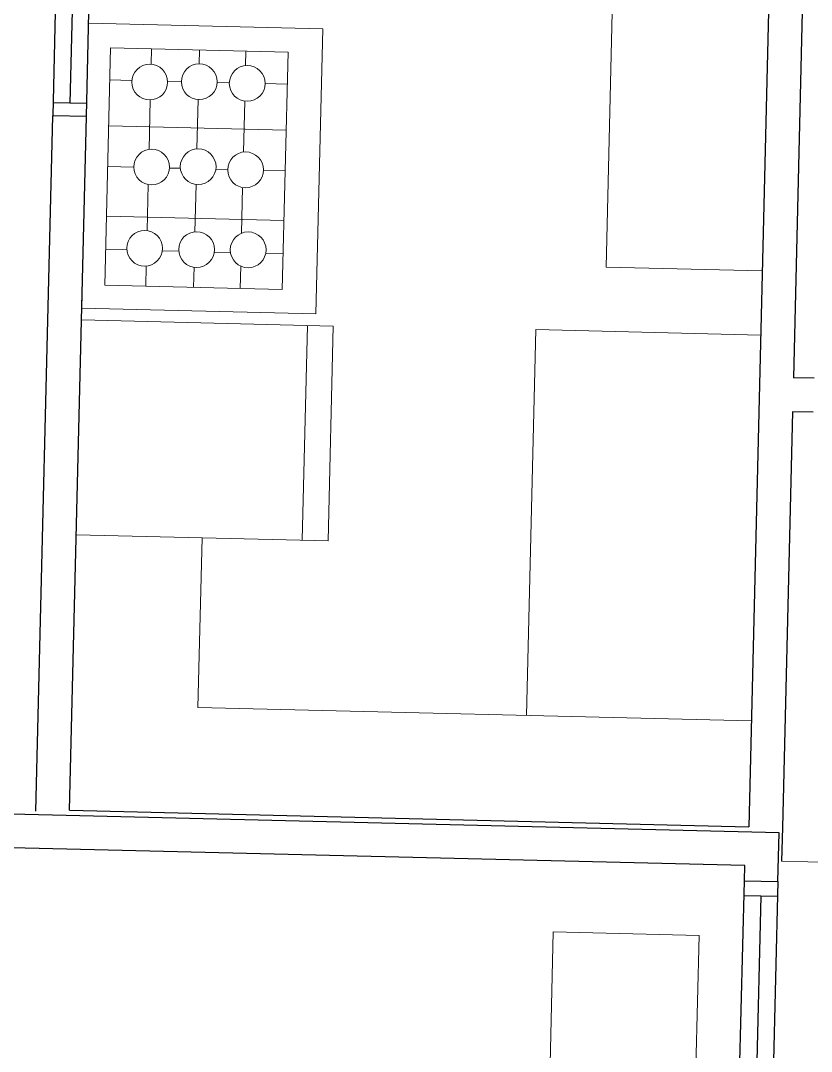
# Model space of a CAD drawing. Header units: millimetres. Extents: x 1418 to 1811, y 1796 to 1956.
# Drawn here: x 1469.03 to 1470.68, y 1840.817 to 1842.967 of the extents above; entities that cross this region are included whole.
import ezdxf

# ---------------------------------------------------------------- set-up
doc = ezdxf.new("R2010")
doc.units = ezdxf.units.MM
for name, color, linetype, lineweight in [('JANELAS', 5, 'Continuous', 25), ('layout', 253, 'Continuous', 13), ('LINHAFINA', 7, 'Continuous', 15), ('LINHAGROSSA', 7, 'Continuous', 30)]:
    doc.layers.add(name, color=color, linetype=linetype, lineweight=lineweight)

msp = doc.modelspace()

# ---------------------------------------------------------------- linework, layer by layer
at = {"layer": 'JANELAS'}
for p, q in [((1469.1331, 1844.241), (1469.0973, 1842.7683)), ((1469.1677, 1844.2216), (1469.133, 1842.7947)), ((1469.1674, 1842.7666), (1469.2032, 1844.2393)), ((1469.168, 1842.7938), (1469.098, 1842.7956)), ((1470.4946, 1839.3137), (1470.5399, 1841.1734)), ((1470.61, 1841.1717), (1470.5575, 1839.0164)), ((1470.5742, 1841.1411), (1470.5297, 1839.3129)), ((1470.6092, 1841.1402), (1470.5391, 1841.1419))]:
    msp.add_line(p, q, dxfattribs=at)
at = {"layer": 'layout'}
for p, q in [((1470.2513, 1842.4529), (1470.2731, 1843.3486)), ((1469.1576, 1842.3672), (1469.1721, 1842.9614)), ((1469.1721, 1842.9614), (1469.6604, 1842.9495)), ((1469.6604, 1842.9495), (1469.646, 1842.3553)), ((1469.218, 1842.9099), (1469.206, 1842.4152)), ((1469.5881, 1842.9009), (1469.218, 1842.9099)), ((1469.3025, 1842.8758), (1469.3033, 1842.9078)), ((1469.4024, 1842.8766), (1469.4031, 1842.9054)), ((1469.5003, 1842.903), (1469.4996, 1842.8729)), ((1469.5761, 1842.4062), (1469.5881, 1842.9009)), ((1469.2624, 1842.8422), (1469.2164, 1842.8434)), ((1469.3655, 1842.8397), (1469.3368, 1842.8404)), ((1469.4656, 1842.8373), (1469.4401, 1842.8379)), ((1469.5865, 1842.8344), (1469.5402, 1842.8355)), ((1469.2982, 1842.6983), (1469.3007, 1842.8014)), ((1469.3981, 1842.6994), (1469.4006, 1842.8021)), ((1469.4977, 1842.7989), (1469.4952, 1842.6927)), ((1469.5842, 1842.7386), (1469.2141, 1842.7476)), ((1469.2663, 1842.6612), (1469.212, 1842.6625)), ((1469.3635, 1842.6588), (1469.3408, 1842.6594)), ((1469.4622, 1842.6564), (1469.4375, 1842.657)), ((1469.5821, 1842.6535), (1469.5368, 1842.6546)), ((1469.294, 1842.5289), (1469.2964, 1842.6249)), ((1469.3939, 1842.5265), (1469.3963, 1842.6252)), ((1469.4934, 1842.6189), (1469.491, 1842.5234)), ((1469.5796, 1842.5498), (1469.2095, 1842.5588)), ((1469.2519, 1842.4886), (1469.2078, 1842.4896)), ((1469.3603, 1842.4859), (1469.3259, 1842.4868)), ((1469.468, 1842.4833), (1469.4344, 1842.4841)), ((1469.5779, 1842.4806), (1469.5414, 1842.4815)), ((1469.2912, 1842.4131), (1469.2922, 1842.4548)), ((1469.3911, 1842.4107), (1469.3921, 1842.4524)), ((1469.4894, 1842.4549), (1469.4882, 1842.4083)), ((1470.5773, 1842.445), (1470.2513, 1842.4529)), ((1469.206, 1842.4152), (1469.5761, 1842.4062)), ((1469.646, 1842.3553), (1469.1576, 1842.3672)), ((1469.1461, 1841.8946), (1469.157, 1842.3426)), ((1469.157, 1842.3426), (1469.6824, 1842.3298)), ((1469.6177, 1841.8832), (1469.6286, 1842.3311)), ((1469.6824, 1842.3298), (1469.6715, 1841.8818)), ((1470.0854, 1841.5181), (1470.1049, 1842.3226)), ((1470.1049, 1842.3226), (1470.574, 1842.3112)), ((1469.6715, 1841.8818), (1469.1461, 1841.8946)), ((1469.4088, 1841.8882), (1469.4002, 1841.5348)), ((1469.4002, 1841.5348), (1470.5544, 1841.5067))]:
    msp.add_line(p, q, dxfattribs=at)
msp.add_lwpolyline([(1470.1346, 1840.7911), (1470.1413, 1841.0664), (1470.4456, 1841.059), (1470.4389, 1840.7837)], close=True, dxfattribs=at)
for centre in [(1469.2995, 1842.8387), (1469.4028, 1842.8393), (1469.5029, 1842.8358), (1469.3036, 1842.6615), (1469.4006, 1842.6622), (1469.4995, 1842.6556), (1469.289, 1842.492), (1469.3974, 1842.4893), (1469.5049, 1842.4888)]:
    msp.add_circle(centre, 0.0373, dxfattribs=at)
at = {"layer": 'LINHAFINA'}
msp.add_line((1470.6174, 1841.2142), (1472.5779, 1841.1665), dxfattribs=at)
at = {"layer": 'LINHAGROSSA'}
for p, q in [((1470.6055, 1843.604), (1470.5491, 1841.286)), ((1470.6756, 1843.6023), (1470.642, 1842.2221)), ((1469.062, 1841.3182), (1469.0973, 1842.7683)), ((1469.1674, 1842.7666), (1469.0973, 1842.7683)), ((1469.1322, 1841.3205), (1469.1674, 1842.7666)), ((1470.6855, 1842.2211), (1470.642, 1842.2221)), ((1470.6402, 1842.1512), (1470.6191, 1841.2843)), ((1470.6837, 1842.1502), (1470.6402, 1842.1512)), ((1470.6124, 1841.2733), (1467.3224, 1841.3534)), ((1469.1322, 1841.3205), (1470.5491, 1841.286)), ((1470.5407, 1841.2049), (1467.3907, 1841.2816)), ((1470.6191, 1841.2843), (1470.6174, 1841.2142)), ((1470.61, 1841.1717), (1470.6124, 1841.2733)), ((1470.5399, 1841.1734), (1470.5407, 1841.2049)), ((1470.5399, 1841.1734), (1470.61, 1841.1717))]:
    msp.add_line(p, q, dxfattribs=at)

doc.saveas('drawing.dxf')
